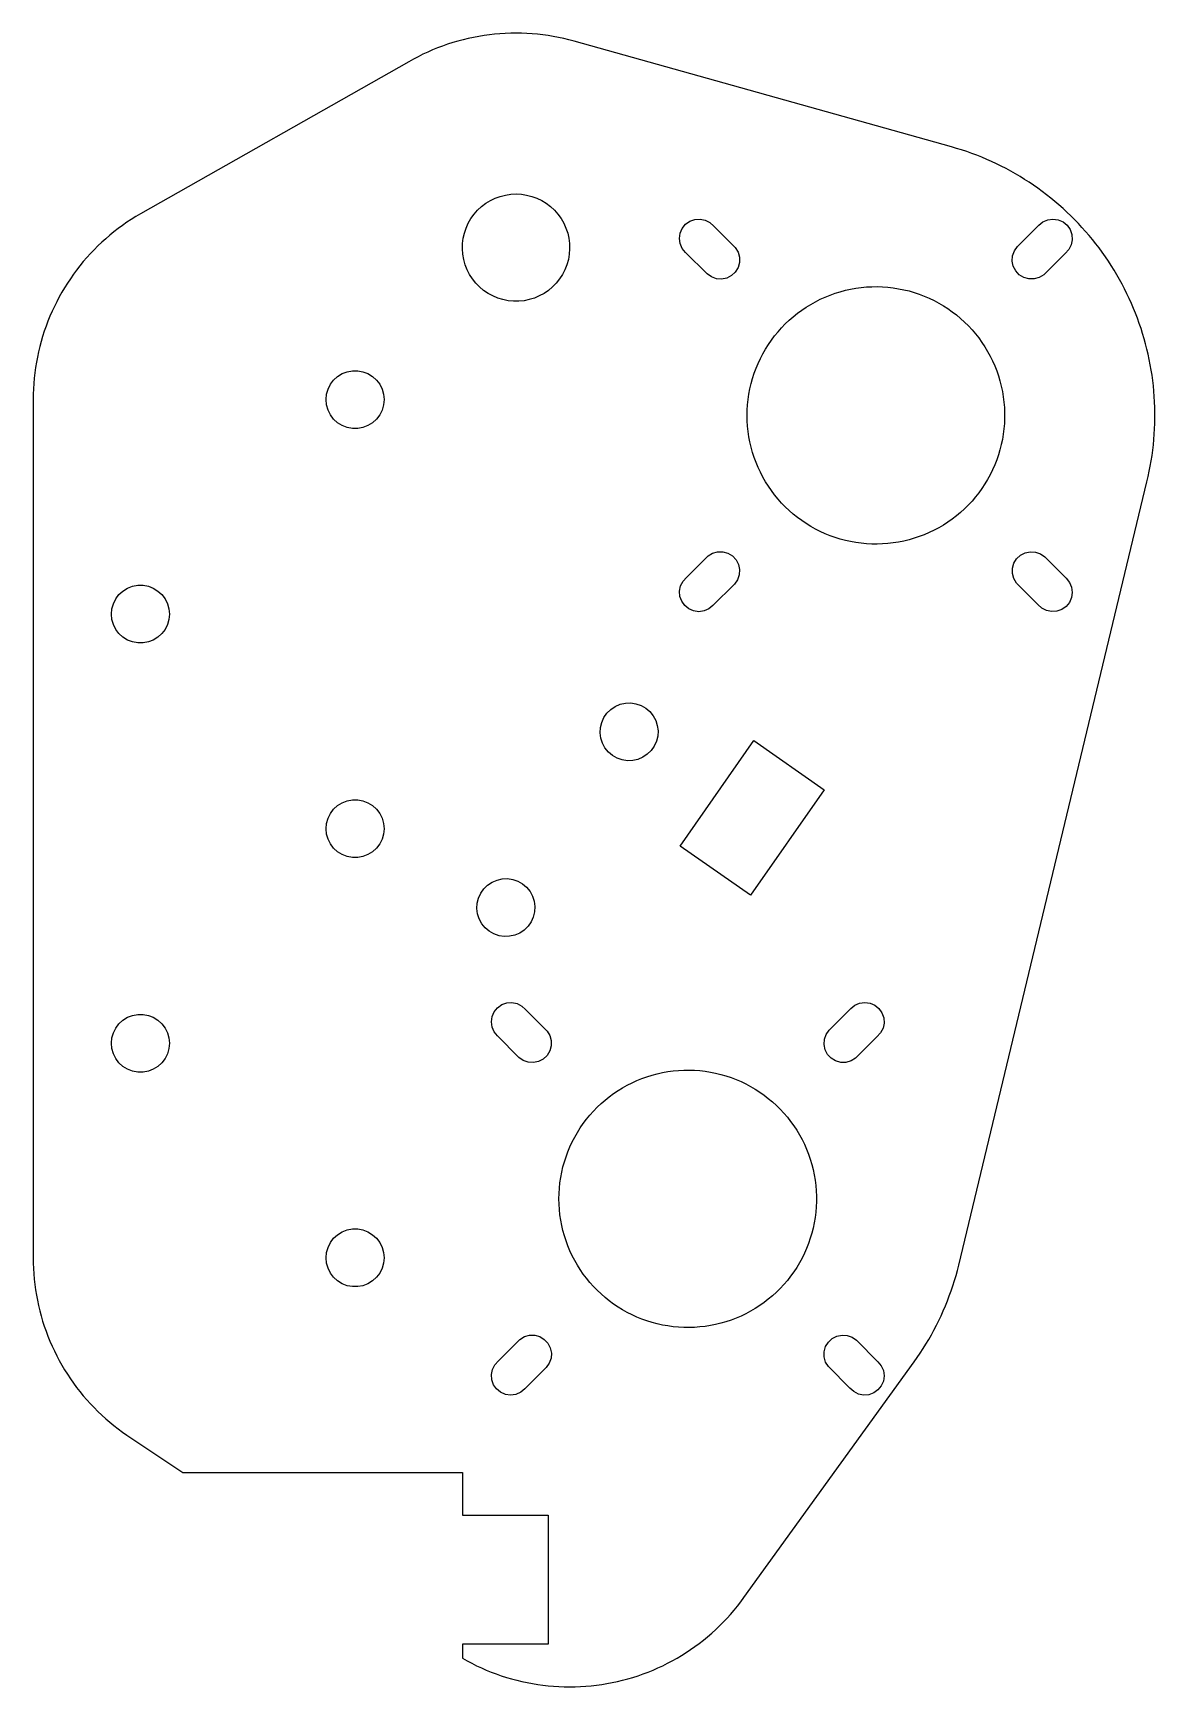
# Model space of a CAD drawing. Header units: metres. Extents: x -81 to 105, y -270 to -116.
# Drawn here: x 0.1 to 104.6, y -270 to -115.8 of the extents above; entities that cross this region are included whole.
import ezdxf

# ---------------------------------------------------------------- set-up
doc = ezdxf.new("R2010")
doc.units = ezdxf.units.M

msp = doc.modelspace()

# ---------------------------------------------------------------- linework, layer by layer
for p, q in [((38.2596, -117.044), (37.7932, -117.22)), ((38.7303, -116.879), (38.2596, -117.044)), ((39.2049, -116.726), (38.7303, -116.879)), ((39.6832, -116.585), (39.2049, -116.726)), ((40.1648, -116.456), (39.6832, -116.585)), ((40.6496, -116.339), (40.1648, -116.456)), ((41.1371, -116.234), (40.6496, -116.339)), ((41.627, -116.141), (41.1371, -116.234)), ((42.1192, -116.061), (41.627, -116.141)), ((42.6131, -115.993), (42.1192, -116.061)), ((43.1086, -115.937), (42.6131, -115.993)), ((43.6054, -115.893), (43.1086, -115.937)), ((44.1031, -115.862), (43.6054, -115.893)), ((44.6014, -115.844), (44.1031, -115.862)), ((45.1, -115.837), (44.6014, -115.844)), ((45.5986, -115.844), (45.1, -115.837)), ((46.0969, -115.862), (45.5986, -115.844)), ((46.5946, -115.893), (46.0969, -115.862)), ((47.0914, -115.937), (46.5946, -115.893)), ((47.5869, -115.993), (47.0914, -115.937)), ((48.0808, -116.061), (47.5869, -115.993)), ((48.573, -116.141), (48.0808, -116.061)), ((49.0629, -116.234), (48.573, -116.141)), ((49.5504, -116.339), (49.0629, -116.234)), ((50.0351, -116.456), (49.5504, -116.339)), ((50.5168, -116.585), (50.0351, -116.456)), ((85.6638, -126.443), (50.5168, -116.585)), ((35.1, -118.517), (10.1, -132.679)), ((35.5349, -118.273), (35.1, -118.517)), ((35.9758, -118.04), (35.5349, -118.273)), ((36.4223, -117.818), (35.9758, -118.04)), ((36.8743, -117.607), (36.4223, -117.818)), ((37.3313, -117.408), (36.8743, -117.607)), ((37.7932, -117.22), (37.3313, -117.408)), ((86.1434, -126.583), (85.6638, -126.443)), ((86.6203, -126.732), (86.1434, -126.583)), ((87.0942, -126.89), (86.6203, -126.732)), ((87.565, -127.057), (87.0942, -126.89)), ((88.0325, -127.233), (87.565, -127.057)), ((88.4966, -127.418), (88.0325, -127.233)), ((88.9569, -127.612), (88.4966, -127.418)), ((89.4135, -127.815), (88.9569, -127.612)), ((89.8661, -128.026), (89.4135, -127.815)), ((90.3146, -128.246), (89.8661, -128.026)), ((90.7587, -128.475), (90.3146, -128.246)), ((91.1984, -128.712), (90.7587, -128.475)), ((91.6334, -128.958), (91.1984, -128.712)), ((92.0636, -129.212), (91.6334, -128.958)), ((92.4889, -129.474), (92.0636, -129.212)), ((92.909, -129.744), (92.4889, -129.474)), ((43.6262, -131.06), (44.1093, -130.937)), ((44.1093, -130.937), (44.6022, -130.862)), ((44.6022, -130.862), (45.1, -130.837)), ((45.1, -130.837), (45.5978, -130.862)), ((45.5978, -130.862), (46.0907, -130.937)), ((46.0907, -130.937), (46.5738, -131.06)), ((93.3239, -130.022), (92.909, -129.744)), ((93.7334, -130.309), (93.3239, -130.022)), ((94.1372, -130.603), (93.7334, -130.309)), ((94.5354, -130.904), (94.1372, -130.603)), ((94.9277, -131.214), (94.5354, -130.904)), ((41.1908, -132.72), (41.5207, -132.346)), ((41.5207, -132.346), (41.8861, -132.007)), ((41.8861, -132.007), (42.2834, -131.706)), ((42.2834, -131.706), (42.7087, -131.446)), ((42.7087, -131.446), (43.1578, -131.23)), ((43.1578, -131.23), (43.6262, -131.06)), ((46.5738, -131.06), (47.0422, -131.23)), ((47.0422, -131.23), (47.4913, -131.446)), ((47.4913, -131.446), (47.9166, -131.706)), ((47.9166, -131.706), (48.3139, -132.007)), ((48.3139, -132.007), (48.6793, -132.346)), ((48.6793, -132.346), (49.0092, -132.72)), ((95.3139, -131.53), (94.9277, -131.214)), ((95.6941, -131.855), (95.3139, -131.53)), ((96.0679, -132.186), (95.6941, -131.855)), ((96.4353, -132.525), (96.0679, -132.186)), ((96.7961, -132.87), (96.4353, -132.525)), ((8.02391, -134.057), (7.6302, -134.363)), ((8.42513, -133.761), (8.02391, -134.057)), ((8.83359, -133.475), (8.42513, -133.761)), ((9.24907, -133.199), (8.83359, -133.475)), ((9.6713, -132.934), (9.24907, -133.199)), ((10.1, -132.679), (9.6713, -132.934)), ((40.2869, -134.483), (40.4456, -134.011)), ((40.4456, -134.011), (40.6506, -133.556)), ((40.6506, -133.556), (40.8999, -133.125)), ((40.8999, -133.125), (41.1908, -132.72)), ((49.0092, -132.72), (49.3001, -133.125)), ((49.3001, -133.125), (49.5493, -133.556)), ((49.5493, -133.556), (49.7544, -134.011)), ((49.7544, -134.011), (49.9131, -134.483)), ((60.4001, -134.489), (60.5954, -134.039)), ((60.5954, -134.039), (60.9048, -133.659)), ((60.9048, -133.659), (61.3053, -133.376)), ((61.3053, -133.376), (61.7672, -133.212)), ((61.7672, -133.212), (62.2562, -133.179)), ((62.2562, -133.179), (62.7362, -133.278)), ((62.7362, -133.278), (63.1714, -133.504)), ((63.1714, -133.504), (63.5297, -133.838)), ((63.5297, -133.838), (65.5297, -135.838)), ((91.8179, -135.746), (93.8179, -133.746)), ((93.8179, -133.746), (94.1981, -133.436)), ((94.1981, -133.436), (94.6478, -133.241)), ((94.6478, -133.241), (95.1334, -133.174)), ((95.1334, -133.174), (95.619, -133.241)), ((95.619, -133.241), (96.0686, -133.436)), ((96.0686, -133.436), (96.4489, -133.746)), ((96.4489, -133.746), (96.7316, -134.146)), ((97.1501, -133.223), (96.7961, -132.87)), ((97.4974, -133.582), (97.1501, -133.223)), ((97.8377, -133.947), (97.4974, -133.582)), ((98.1709, -134.32), (97.8377, -133.947)), ((6.49654, -135.339), (6.13525, -135.683)), ((6.86627, -135.004), (6.49654, -135.339)), ((7.24425, -134.679), (6.86627, -135.004)), ((7.6302, -134.363), (7.24425, -134.679)), ((40.1015, -135.962), (40.114, -135.464)), ((40.114, -135.464), (40.1759, -134.969)), ((40.1759, -134.969), (40.2869, -134.483)), ((49.9131, -134.483), (50.024, -134.969)), ((50.024, -134.969), (50.086, -135.464)), ((50.086, -135.464), (50.0984, -135.962)), ((60.3334, -134.974), (60.4001, -134.489)), ((60.4001, -135.46), (60.3334, -134.974)), ((60.5954, -135.91), (60.4001, -135.46)), ((96.8295, -135.577), (96.6039, -136.012)), ((96.7316, -134.146), (96.8957, -134.608)), ((96.9292, -135.097), (96.8295, -135.577)), ((96.8957, -134.608), (96.9292, -135.097)), ((98.4969, -134.698), (98.1709, -134.32)), ((98.8156, -135.083), (98.4969, -134.698)), ((99.1268, -135.474), (98.8156, -135.083)), ((99.4304, -135.87), (99.1268, -135.474)), ((4.7791, -137.144), (4.46336, -137.53)), ((5.10437, -136.766), (4.7791, -137.144)), ((5.43895, -136.397), (5.10437, -136.766)), ((5.78265, -136.035), (5.43895, -136.397)), ((6.13525, -135.683), (5.78265, -136.035)), ((40.1388, -136.459), (40.1015, -135.962)), ((40.2254, -136.95), (40.1388, -136.459)), ((40.3604, -137.43), (40.2254, -136.95)), ((49.9746, -136.95), (49.8396, -137.43)), ((50.0612, -136.459), (49.9746, -136.95)), ((50.0984, -135.962), (50.0612, -136.459)), ((60.9048, -136.29), (60.5954, -135.91)), ((62.9048, -138.29), (60.9048, -136.29)), ((65.5297, -135.838), (65.7844, -136.257)), ((65.7844, -136.257), (65.9166, -136.729)), ((65.9166, -136.729), (65.9166, -137.219)), ((91.3376, -137.097), (91.371, -136.608)), ((91.4373, -137.577), (91.3376, -137.097)), ((91.371, -136.608), (91.5352, -136.146)), ((91.5352, -136.146), (91.8179, -135.746)), ((96.2693, -136.371), (94.2693, -138.371)), ((96.6039, -136.012), (96.2693, -136.371)), ((99.7264, -136.273), (99.4304, -135.87)), ((100.015, -136.681), (99.7264, -136.273)), ((100.295, -137.095), (100.015, -136.681)), ((100.567, -137.513), (100.295, -137.095)), ((3.57521, -138.734), (3.29947, -139.149)), ((3.86124, -138.325), (3.57521, -138.734)), ((4.15735, -137.924), (3.86124, -138.325)), ((4.46336, -137.53), (4.15735, -137.924)), ((40.5425, -137.894), (40.3604, -137.43)), ((40.7699, -138.337), (40.5425, -137.894)), ((41.0403, -138.756), (40.7699, -138.337)), ((49.4301, -138.337), (49.1597, -138.756)), ((49.6575, -137.894), (49.4301, -138.337)), ((49.8396, -137.43), (49.6575, -137.894)), ((63.3053, -138.573), (62.9048, -138.29)), ((63.7672, -138.737), (63.3053, -138.573)), ((64.2562, -138.77), (63.7672, -138.737)), ((64.7362, -138.67), (64.2562, -138.77)), ((65.1714, -138.445), (64.7362, -138.67)), ((65.5297, -138.11), (65.1714, -138.445)), ((65.7844, -137.691), (65.5297, -138.11)), ((65.9166, -137.219), (65.7844, -137.691)), ((91.6628, -138.012), (91.4373, -137.577)), ((91.9974, -138.371), (91.6628, -138.012)), ((92.4163, -138.625), (91.9974, -138.371)), ((92.8883, -138.758), (92.4163, -138.625)), ((93.8505, -138.625), (93.3785, -138.758)), ((94.2693, -138.371), (93.8505, -138.625)), ((100.831, -137.937), (100.567, -137.513)), ((101.087, -138.366), (100.831, -137.937)), ((101.335, -138.8), (101.087, -138.366)), ((2.77948, -140), (2.53557, -140.435)), ((3.03418, -139.571), (2.77948, -140)), ((3.29947, -139.149), (3.03418, -139.571)), ((41.3511, -139.146), (41.0403, -138.756)), ((41.6991, -139.503), (41.3511, -139.146)), ((42.081, -139.823), (41.6991, -139.503)), ((42.4928, -140.104), (42.081, -139.823)), ((42.9306, -140.342), (42.4928, -140.104)), ((47.7072, -140.104), (47.2694, -140.342)), ((48.119, -139.823), (47.7072, -140.104)), ((48.5009, -139.503), (48.119, -139.823)), ((48.8489, -139.146), (48.5009, -139.503)), ((49.1597, -138.756), (48.8489, -139.146)), ((73.8974, -140.448), (74.3602, -140.261)), ((74.3602, -140.261), (74.8303, -140.093)), ((74.8303, -140.093), (75.3071, -139.945)), ((75.3071, -139.945), (75.7896, -139.816)), ((75.7896, -139.816), (76.277, -139.708)), ((76.277, -139.708), (76.7685, -139.62)), ((76.7685, -139.62), (77.2632, -139.553)), ((77.2632, -139.553), (77.7603, -139.506)), ((77.7603, -139.506), (78.259, -139.48)), ((78.259, -139.48), (78.7582, -139.475)), ((78.7582, -139.475), (79.2573, -139.491)), ((79.2573, -139.491), (79.7552, -139.527)), ((79.7552, -139.527), (80.2513, -139.584)), ((80.2513, -139.584), (80.7445, -139.662)), ((80.7445, -139.662), (81.234, -139.76)), ((81.234, -139.76), (81.7191, -139.878)), ((81.7191, -139.878), (82.1988, -140.016)), ((82.1988, -140.016), (82.6724, -140.175)), ((82.6724, -140.175), (83.1389, -140.352)), ((93.3785, -138.758), (92.8883, -138.758)), ((101.574, -139.239), (101.335, -138.8)), ((101.805, -139.682), (101.574, -139.239)), ((102.028, -140.129), (101.805, -139.682)), ((102.241, -140.581), (102.028, -140.129)), ((1.86987, -141.774), (1.67047, -142.231)), ((2.08061, -141.322), (1.86987, -141.774)), ((2.30255, -140.876), (2.08061, -141.322)), ((2.53557, -140.435), (2.30255, -140.876)), ((43.3899, -140.536), (42.9306, -140.342)), ((43.8662, -140.683), (43.3899, -140.536)), ((44.3548, -140.782), (43.8662, -140.683)), ((44.8508, -140.831), (44.3548, -140.782)), ((45.3492, -140.831), (44.8508, -140.831)), ((45.8452, -140.782), (45.3492, -140.831)), ((46.3338, -140.683), (45.8452, -140.782)), ((46.8101, -140.536), (46.3338, -140.683)), ((47.2694, -140.342), (46.8101, -140.536)), ((71.32, -141.96), (71.7221, -141.664)), ((71.7221, -141.664), (72.1362, -141.385)), ((72.1362, -141.385), (72.5615, -141.124)), ((72.5615, -141.124), (72.9973, -140.88)), ((72.9973, -140.88), (73.4429, -140.655)), ((73.4429, -140.655), (73.8974, -140.448)), ((83.1389, -140.352), (83.5977, -140.549)), ((83.5977, -140.549), (84.0479, -140.765)), ((84.0479, -140.765), (84.4887, -141)), ((84.4887, -141), (84.9193, -141.252)), ((84.9193, -141.252), (85.3391, -141.523)), ((85.3391, -141.523), (85.7473, -141.81)), ((85.7473, -141.81), (86.1431, -142.115)), ((102.446, -141.036), (102.241, -140.581)), ((102.642, -141.496), (102.446, -141.036)), ((102.83, -141.959), (102.642, -141.496)), ((1.30614, -143.16), (1.14145, -143.63)), ((1.48251, -142.693), (1.30614, -143.16)), ((1.67047, -142.231), (1.48251, -142.693)), ((69.5126, -143.676), (69.8448, -143.304)), ((69.8448, -143.304), (70.1924, -142.945)), ((70.1924, -142.945), (70.5545, -142.601)), ((70.5545, -142.601), (70.9306, -142.273)), ((70.9306, -142.273), (71.32, -141.96)), ((86.1431, -142.115), (86.526, -142.435)), ((86.526, -142.435), (86.8951, -142.771)), ((86.8951, -142.771), (87.25, -143.123)), ((87.25, -143.123), (87.59, -143.488)), ((103.008, -142.426), (102.83, -141.959)), ((103.177, -142.896), (103.008, -142.426)), ((103.338, -143.369), (103.177, -142.896)), ((103.489, -143.845), (103.338, -143.369)), ((0.8475, -144.583), (0.71845, -145.065)), ((0.98854, -144.105), (0.8475, -144.583)), ((1.14145, -143.63), (0.98854, -144.105)), ((68.3467, -145.295), (68.6126, -144.873)), ((68.6126, -144.873), (68.8959, -144.461)), ((68.8959, -144.461), (69.1961, -144.062)), ((69.1961, -144.062), (69.5126, -143.676)), ((87.59, -143.488), (87.9145, -143.868)), ((87.9145, -143.868), (88.2229, -144.26)), ((88.2229, -144.26), (88.5146, -144.665)), ((88.5146, -144.665), (88.7893, -145.082)), ((103.631, -144.324), (103.489, -143.845)), ((103.764, -144.805), (103.631, -144.324)), ((103.887, -145.289), (103.764, -144.805)), ((0.49654, -146.037), (0.40384, -146.527)), ((0.60144, -145.55), (0.49654, -146.037)), ((0.71845, -145.065), (0.60144, -145.55)), ((67.6573, -146.624), (67.8686, -146.172)), ((67.8686, -146.172), (68.0985, -145.728)), ((68.0985, -145.728), (68.3467, -145.295)), ((88.7893, -145.082), (89.0464, -145.51)), ((89.0464, -145.51), (89.2855, -145.949)), ((89.2855, -145.949), (89.5061, -146.397)), ((89.5061, -146.397), (89.708, -146.853)), ((104.001, -145.776), (103.887, -145.289)), ((104.106, -146.264), (104.001, -145.776)), ((104.201, -146.755), (104.106, -146.264)), ((0.2552, -147.513), (0.19937, -148.009)), ((0.32338, -147.019), (0.2552, -147.513)), ((0.40384, -146.527), (0.32338, -147.019)), ((28.1047, -148.181), (28.4729, -147.845)), ((28.4729, -147.845), (28.8965, -147.583)), ((28.8965, -147.583), (29.3611, -147.403)), ((29.3611, -147.403), (29.8509, -147.312)), ((29.8509, -147.312), (30.3491, -147.312)), ((30.3491, -147.312), (30.8389, -147.403)), ((30.8389, -147.403), (31.3035, -147.583)), ((31.3035, -147.583), (31.7271, -147.845)), ((31.7271, -147.845), (32.0953, -148.181)), ((67.1388, -148.028), (67.2921, -147.553)), ((67.2921, -147.553), (67.4651, -147.085)), ((67.4651, -147.085), (67.6573, -146.624)), ((89.708, -146.853), (89.8906, -147.318)), ((89.8906, -147.318), (90.0538, -147.79)), ((90.0538, -147.79), (90.1971, -148.268)), ((104.287, -147.247), (104.201, -146.755)), ((104.364, -147.74), (104.287, -147.247)), ((104.431, -148.236), (104.364, -147.74)), ((0.10622, -149.501), (0.09999, -150)), ((0.12485, -149.003), (0.10622, -149.501)), ((0.15591, -148.505), (0.12485, -149.003)), ((0.19937, -148.009), (0.15591, -148.505)), ((27.4, -150), (27.446, -149.504)), ((27.446, -149.504), (27.5823, -149.025)), ((27.5823, -149.025), (27.8044, -148.579)), ((27.8044, -148.579), (28.1047, -148.181)), ((32.0953, -148.181), (32.3956, -148.579)), ((32.3956, -148.579), (32.6177, -149.025)), ((32.6177, -149.025), (32.754, -149.504)), ((32.754, -149.504), (32.8, -150)), ((66.7268, -149.98), (66.7992, -149.486)), ((66.7992, -149.486), (66.8922, -148.996)), ((66.8922, -148.996), (67.0054, -148.509)), ((67.0054, -148.509), (67.1388, -148.028)), ((90.1971, -148.268), (90.3205, -148.752)), ((90.3205, -148.752), (90.4236, -149.241)), ((90.4236, -149.241), (90.5063, -149.733)), ((104.488, -148.732), (104.431, -148.236)), ((104.536, -149.229), (104.488, -148.732)), ((104.575, -149.727), (104.536, -149.229)), ((0.09999, -150), (0.09999, -230)), ((27.446, -150.496), (27.4, -150)), ((27.5823, -150.975), (27.446, -150.496)), ((27.8044, -151.421), (27.5823, -150.975)), ((32.6177, -150.975), (32.3956, -151.421)), ((32.754, -150.496), (32.6177, -150.975)), ((32.8, -150), (32.754, -150.496)), ((66.6334, -151.474), (66.6438, -150.975)), ((66.6438, -150.975), (66.6749, -150.477)), ((66.6749, -150.477), (66.7268, -149.98)), ((90.5063, -149.733), (90.5685, -150.228)), ((90.5685, -150.228), (90.61, -150.726)), ((90.61, -150.726), (90.6308, -151.225)), ((104.603, -150.226), (104.575, -149.727)), ((104.623, -150.725), (104.603, -150.226)), ((104.632, -151.225), (104.623, -150.725)), ((28.1047, -151.819), (27.8044, -151.421)), ((28.4729, -152.155), (28.1047, -151.819)), ((28.8965, -152.417), (28.4729, -152.155)), ((29.3611, -152.597), (28.8965, -152.417)), ((29.8509, -152.688), (29.3611, -152.597)), ((30.8389, -152.597), (30.3491, -152.688)), ((31.3035, -152.417), (30.8389, -152.597)), ((31.7271, -152.155), (31.3035, -152.417)), ((32.0953, -151.819), (31.7271, -152.155)), ((32.3956, -151.421), (32.0953, -151.819)), ((66.6438, -151.974), (66.6334, -151.474)), ((66.6749, -152.472), (66.6438, -151.974)), ((66.7268, -152.968), (66.6749, -152.472)), ((90.61, -152.223), (90.5685, -152.72)), ((90.6308, -151.724), (90.61, -152.223)), ((90.6308, -151.225), (90.6308, -151.724)), ((104.603, -152.723), (104.623, -152.224)), ((104.623, -152.224), (104.632, -151.724)), ((104.632, -151.724), (104.632, -151.225)), ((30.3491, -152.688), (29.8509, -152.688)), ((66.7992, -153.462), (66.7268, -152.968)), ((66.8922, -153.953), (66.7992, -153.462)), ((67.0054, -154.439), (66.8922, -153.953)), ((90.4236, -153.708), (90.3205, -154.197)), ((90.5063, -153.216), (90.4236, -153.708)), ((90.5685, -152.72), (90.5063, -153.216)), ((104.488, -154.217), (104.536, -153.72)), ((104.536, -153.72), (104.575, -153.222)), ((104.575, -153.222), (104.603, -152.723)), ((67.1388, -154.92), (67.0054, -154.439)), ((67.2921, -155.396), (67.1388, -154.92)), ((67.4651, -155.864), (67.2921, -155.396)), ((89.8906, -155.631), (89.708, -156.095)), ((90.0538, -155.159), (89.8906, -155.631)), ((90.1971, -154.681), (90.0538, -155.159)), ((90.3205, -154.197), (90.1971, -154.681)), ((104.201, -156.194), (104.287, -155.702)), ((104.287, -155.702), (104.364, -155.208)), ((104.364, -155.208), (104.431, -154.713)), ((104.431, -154.713), (104.488, -154.217)), ((67.6573, -156.325), (67.4651, -155.864)), ((67.8686, -156.777), (67.6573, -156.325)), ((68.0985, -157.22), (67.8686, -156.777)), ((68.3467, -157.654), (68.0985, -157.22)), ((89.2855, -157), (89.0464, -157.438)), ((89.5061, -156.552), (89.2855, -157)), ((89.708, -156.095), (89.5061, -156.552)), ((103.887, -157.659), (104.001, -157.173)), ((104.001, -157.173), (104.106, -156.684)), ((104.106, -156.684), (104.201, -156.194)), ((68.6126, -158.076), (68.3467, -157.654)), ((68.8959, -158.487), (68.6126, -158.076)), ((69.1961, -158.886), (68.8959, -158.487)), ((86.3537, -230.685), (103.887, -157.659)), ((88.2229, -158.688), (87.9145, -159.081)), ((88.5146, -158.283), (88.2229, -158.688)), ((88.7893, -157.866), (88.5146, -158.283)), ((89.0464, -157.438), (88.7893, -157.866)), ((69.5126, -159.272), (69.1961, -158.886)), ((69.8448, -159.645), (69.5126, -159.272)), ((70.1924, -160.004), (69.8448, -159.645)), ((70.5545, -160.347), (70.1924, -160.004)), ((86.8951, -160.177), (86.526, -160.514)), ((87.25, -159.826), (86.8951, -160.177)), ((87.59, -159.461), (87.25, -159.826)), ((87.9145, -159.081), (87.59, -159.461)), ((70.9306, -160.676), (70.5545, -160.347)), ((71.32, -160.988), (70.9306, -160.676)), ((71.7221, -161.284), (71.32, -160.988)), ((72.1362, -161.563), (71.7221, -161.284)), ((72.5615, -161.825), (72.1362, -161.563)), ((72.9973, -162.068), (72.5615, -161.825)), ((84.9193, -161.696), (84.4887, -161.949)), ((85.3391, -161.426), (84.9193, -161.696)), ((85.7473, -161.138), (85.3391, -161.426)), ((86.1431, -160.834), (85.7473, -161.138)), ((86.526, -160.514), (86.1431, -160.834)), ((73.4429, -162.294), (72.9973, -162.068)), ((73.8974, -162.5), (73.4429, -162.294)), ((74.3602, -162.688), (73.8974, -162.5)), ((74.8303, -162.856), (74.3602, -162.688)), ((75.3071, -163.004), (74.8303, -162.856)), ((75.7896, -163.133), (75.3071, -163.004)), ((76.277, -163.241), (75.7896, -163.133)), ((76.7685, -163.329), (76.277, -163.241)), ((77.2632, -163.396), (76.7685, -163.329)), ((77.7603, -163.443), (77.2632, -163.396)), ((80.2513, -163.365), (79.7552, -163.422)), ((80.7445, -163.287), (80.2513, -163.365)), ((81.234, -163.189), (80.7445, -163.287)), ((81.7191, -163.071), (81.234, -163.189)), ((82.1988, -162.932), (81.7191, -163.071)), ((82.6724, -162.774), (82.1988, -162.932)), ((83.1389, -162.596), (82.6724, -162.774)), ((83.5977, -162.399), (83.1389, -162.596)), ((84.0479, -162.183), (83.5977, -162.399)), ((84.4887, -161.949), (84.0479, -162.183)), ((60.9974, -166.578), (62.9974, -164.578)), ((62.9974, -164.578), (63.4163, -164.323)), ((63.4163, -164.323), (63.8883, -164.191)), ((63.8883, -164.191), (64.3785, -164.191)), ((64.3785, -164.191), (64.8505, -164.323)), ((64.8505, -164.323), (65.2693, -164.578)), ((65.2693, -164.578), (65.6039, -164.936)), ((65.6039, -164.936), (65.8295, -165.372)), ((78.259, -163.469), (77.7603, -163.443)), ((78.7582, -163.474), (78.259, -163.469)), ((79.2573, -163.458), (78.7582, -163.474)), ((79.7552, -163.422), (79.2573, -163.458)), ((91.4824, -165.257), (91.7371, -164.838)), ((91.7371, -164.838), (92.0954, -164.504)), ((92.0954, -164.504), (92.5306, -164.278)), ((92.5306, -164.278), (93.0105, -164.179)), ((93.0105, -164.179), (93.4996, -164.212)), ((93.4996, -164.212), (93.9615, -164.376)), ((93.9615, -164.376), (94.362, -164.659)), ((94.362, -164.659), (96.362, -166.659)), ((65.8957, -166.341), (65.7316, -166.802)), ((65.8295, -165.372), (65.9292, -165.852)), ((65.9292, -165.852), (65.8957, -166.341)), ((91.3501, -165.729), (91.4824, -165.257)), ((91.3501, -166.219), (91.3501, -165.729)), ((91.4824, -166.691), (91.3501, -166.219)), ((8.10468, -168.181), (8.47289, -167.845)), ((8.47289, -167.845), (8.8965, -167.583)), ((8.8965, -167.583), (9.3611, -167.403)), ((9.3611, -167.403), (9.85088, -167.312)), ((9.85088, -167.312), (10.3491, -167.312)), ((10.3491, -167.312), (10.8389, -167.403)), ((10.8389, -167.403), (11.3035, -167.583)), ((11.3035, -167.583), (11.7271, -167.845)), ((11.7271, -167.845), (12.0953, -168.181)), ((60.3376, -167.852), (60.4373, -167.372)), ((60.371, -168.341), (60.3376, -167.852)), ((60.4373, -167.372), (60.6628, -166.936)), ((60.6628, -166.936), (60.9974, -166.578)), ((65.4489, -167.203), (63.4489, -169.203)), ((65.7316, -166.802), (65.4489, -167.203)), ((91.7371, -167.11), (91.4824, -166.691)), ((93.7371, -169.11), (91.7371, -167.11)), ((96.362, -166.659), (96.6713, -167.039)), ((96.6713, -167.039), (96.8666, -167.489)), ((96.8666, -167.489), (96.9334, -167.974)), ((96.9334, -167.974), (96.8666, -168.46)), ((7.39999, -170), (7.44597, -169.504)), ((7.44597, -169.504), (7.58232, -169.025)), ((7.58232, -169.025), (7.80441, -168.579)), ((7.80441, -168.579), (8.10468, -168.181)), ((12.0953, -168.181), (12.3956, -168.579)), ((12.3956, -168.579), (12.6177, -169.025)), ((12.6177, -169.025), (12.754, -169.504)), ((12.754, -169.504), (12.8, -170)), ((60.5352, -168.802), (60.371, -168.341)), ((60.8179, -169.203), (60.5352, -168.802)), ((61.1981, -169.512), (60.8179, -169.203)), ((61.6478, -169.708), (61.1981, -169.512)), ((63.0686, -169.512), (62.619, -169.708)), ((63.4489, -169.203), (63.0686, -169.512)), ((94.0954, -169.445), (93.7371, -169.11)), ((94.5306, -169.67), (94.0954, -169.445)), ((95.9615, -169.573), (95.4996, -169.737)), ((96.362, -169.29), (95.9615, -169.573)), ((96.6713, -168.91), (96.362, -169.29)), ((96.8666, -168.46), (96.6713, -168.91)), ((7.44597, -170.496), (7.39999, -170)), ((7.58232, -170.975), (7.44597, -170.496)), ((7.80441, -171.421), (7.58232, -170.975)), ((12.6177, -170.975), (12.3956, -171.421)), ((12.754, -170.496), (12.6177, -170.975)), ((12.8, -170), (12.754, -170.496)), ((62.1334, -169.774), (61.6478, -169.708)), ((62.619, -169.708), (62.1334, -169.774)), ((95.0105, -169.77), (94.5306, -169.67)), ((95.4996, -169.737), (95.0105, -169.77)), ((8.10468, -171.819), (7.80441, -171.421)), ((8.47289, -172.155), (8.10468, -171.819)), ((8.8965, -172.417), (8.47289, -172.155)), ((9.3611, -172.597), (8.8965, -172.417)), ((9.85088, -172.688), (9.3611, -172.597)), ((10.8389, -172.597), (10.3491, -172.688)), ((11.3035, -172.417), (10.8389, -172.597)), ((11.7271, -172.155), (11.3035, -172.417)), ((12.0953, -171.819), (11.7271, -172.155)), ((12.3956, -171.421), (12.0953, -171.819)), ((10.3491, -172.688), (9.85088, -172.688)), ((53.9284, -178.875), (54.3423, -178.598)), ((54.3423, -178.598), (54.8002, -178.401)), ((54.8002, -178.401), (55.2863, -178.292)), ((55.2863, -178.292), (55.7842, -178.274)), ((55.7842, -178.274), (56.277, -178.348)), ((56.277, -178.348), (56.7478, -178.511)), ((56.7478, -178.511), (57.1805, -178.758)), ((57.1805, -178.758), (57.5605, -179.08)), ((52.9617, -180.569), (53.0808, -180.086)), ((53.0808, -180.086), (53.2867, -179.632)), ((53.2867, -179.632), (53.5725, -179.224)), ((53.5725, -179.224), (53.9284, -178.875)), ((57.5605, -179.08), (57.8749, -179.467)), ((57.8749, -179.467), (58.1129, -179.905)), ((58.1129, -179.905), (58.2664, -180.379)), ((52.9336, -181.067), (52.9617, -180.569)), ((52.9974, -181.561), (52.9336, -181.067)), ((53.1508, -182.035), (52.9974, -181.561)), ((58.183, -181.854), (57.977, -182.308)), ((58.302, -181.37), (58.183, -181.854)), ((58.2664, -180.379), (58.3301, -180.873)), ((58.3301, -180.873), (58.302, -181.37)), ((60.3819, -191.621), (67.2648, -181.791)), ((67.2648, -181.791), (73.8181, -186.379)), ((53.3888, -182.473), (53.1508, -182.035)), ((53.7032, -182.859), (53.3888, -182.473)), ((54.0832, -183.182), (53.7032, -182.859)), ((54.516, -183.429), (54.0832, -183.182)), ((54.9868, -183.592), (54.516, -183.429)), ((56.9214, -183.342), (56.4636, -183.539)), ((57.3353, -183.065), (56.9214, -183.342)), ((57.6913, -182.716), (57.3353, -183.065)), ((57.977, -182.308), (57.6913, -182.716)), ((55.4795, -183.666), (54.9868, -183.592)), ((55.9774, -183.648), (55.4795, -183.666)), ((56.4636, -183.539), (55.9774, -183.648)), ((73.8181, -186.379), (66.9352, -196.209)), ((28.1047, -188.181), (28.4729, -187.845)), ((28.4729, -187.845), (28.8965, -187.583)), ((28.8965, -187.583), (29.3611, -187.403)), ((29.3611, -187.403), (29.8509, -187.312)), ((29.8509, -187.312), (30.3491, -187.312)), ((30.3491, -187.312), (30.8389, -187.403)), ((30.8389, -187.403), (31.3035, -187.583)), ((31.3035, -187.583), (31.7271, -187.845)), ((31.7271, -187.845), (32.0953, -188.181)), ((27.4, -190), (27.446, -189.504)), ((27.446, -189.504), (27.5823, -189.025)), ((27.5823, -189.025), (27.8044, -188.579)), ((27.8044, -188.579), (28.1047, -188.181)), ((32.0953, -188.181), (32.3956, -188.579)), ((32.3956, -188.579), (32.6177, -189.025)), ((32.6177, -189.025), (32.754, -189.504)), ((32.754, -189.504), (32.8, -190)), ((27.446, -190.496), (27.4, -190)), ((27.5823, -190.975), (27.446, -190.496)), ((27.8044, -191.421), (27.5823, -190.975)), ((32.6177, -190.975), (32.3956, -191.421)), ((32.754, -190.496), (32.6177, -190.975)), ((32.8, -190), (32.754, -190.496)), ((28.1047, -191.819), (27.8044, -191.421)), ((28.4729, -192.155), (28.1047, -191.819)), ((28.8965, -192.417), (28.4729, -192.155)), ((29.3611, -192.597), (28.8965, -192.417)), ((29.8509, -192.688), (29.3611, -192.597)), ((30.3491, -192.688), (29.8509, -192.688)), ((30.8389, -192.597), (30.3491, -192.688)), ((31.3035, -192.417), (30.8389, -192.597)), ((31.7271, -192.155), (31.3035, -192.417)), ((32.0953, -191.819), (31.7271, -192.155)), ((32.3956, -191.421), (32.0953, -191.819)), ((66.9352, -196.209), (60.3819, -191.621)), ((41.8152, -196.015), (42.101, -195.607)), ((42.101, -195.607), (42.4569, -195.258)), ((42.4569, -195.258), (42.8708, -194.981)), ((42.8708, -194.981), (43.3286, -194.784)), ((43.3286, -194.784), (43.8148, -194.675)), ((43.8148, -194.675), (44.3127, -194.657)), ((44.3127, -194.657), (44.8055, -194.731)), ((44.8055, -194.731), (45.2762, -194.894)), ((45.2762, -194.894), (45.709, -195.141)), ((45.709, -195.141), (46.089, -195.463)), ((46.089, -195.463), (46.4034, -195.85)), ((41.4621, -197.45), (41.4902, -196.953)), ((41.4902, -196.953), (41.6093, -196.469)), ((41.6093, -196.469), (41.8152, -196.015)), ((46.4034, -195.85), (46.6413, -196.288)), ((46.6413, -196.288), (46.7948, -196.762)), ((46.7948, -196.762), (46.8586, -197.256)), ((46.8586, -197.256), (46.8305, -197.753)), ((41.5258, -197.944), (41.4621, -197.45)), ((41.6793, -198.418), (41.5258, -197.944)), ((41.9173, -198.856), (41.6793, -198.418)), ((42.2316, -199.242), (41.9173, -198.856)), ((46.5055, -198.691), (46.2197, -199.099)), ((46.7114, -198.237), (46.5055, -198.691)), ((46.8305, -197.753), (46.7114, -198.237)), ((42.6117, -199.565), (42.2316, -199.242)), ((43.0444, -199.812), (42.6117, -199.565)), ((43.5152, -199.975), (43.0444, -199.812)), ((44.008, -200.049), (43.5152, -199.975)), ((44.5059, -200.031), (44.008, -200.049)), ((44.9921, -199.922), (44.5059, -200.031)), ((45.4499, -199.725), (44.9921, -199.922)), ((45.8638, -199.448), (45.4499, -199.725)), ((46.2197, -199.099), (45.8638, -199.448)), ((43.3714, -206.684), (43.7719, -206.402)), ((43.7719, -206.402), (44.2338, -206.238)), ((44.2338, -206.238), (44.7228, -206.204)), ((44.7228, -206.204), (45.2028, -206.304)), ((45.2028, -206.304), (45.638, -206.529)), ((45.638, -206.529), (45.9963, -206.864)), ((76.2845, -206.771), (76.6647, -206.462)), ((76.6647, -206.462), (77.1144, -206.267)), ((77.1144, -206.267), (77.6, -206.2)), ((77.6, -206.2), (78.0856, -206.267)), ((78.0856, -206.267), (78.5352, -206.462)), ((78.5352, -206.462), (78.9155, -206.771)), ((8.10468, -208.181), (8.47289, -207.845)), ((8.47289, -207.845), (8.8965, -207.583)), ((8.8965, -207.583), (9.3611, -207.403)), ((9.3611, -207.403), (9.85088, -207.312)), ((9.85088, -207.312), (10.3491, -207.312)), ((10.3491, -207.312), (10.8389, -207.403)), ((10.8389, -207.403), (11.3035, -207.583)), ((11.3035, -207.583), (11.7271, -207.845)), ((11.7271, -207.845), (12.0953, -208.181)), ((42.8, -208), (42.8667, -207.514)), ((42.8667, -208.486), (42.8, -208)), ((42.8667, -207.514), (43.062, -207.065)), ((43.062, -207.065), (43.3714, -206.684)), ((45.9963, -206.864), (47.9963, -208.864)), ((74.2845, -208.771), (76.2845, -206.771)), ((78.9155, -206.771), (79.1982, -207.172)), ((79.1982, -207.172), (79.3624, -207.634)), ((79.3624, -207.634), (79.3958, -208.123)), ((7.39999, -210), (7.44597, -209.504)), ((7.44597, -209.504), (7.58232, -209.025)), ((7.58232, -209.025), (7.80441, -208.579)), ((7.80441, -208.579), (8.10468, -208.181)), ((12.0953, -208.181), (12.3956, -208.579)), ((12.3956, -208.579), (12.6177, -209.025)), ((12.6177, -209.025), (12.754, -209.504)), ((12.754, -209.504), (12.8, -210)), ((43.062, -208.935), (42.8667, -208.486)), ((43.3714, -209.316), (43.062, -208.935)), ((45.3714, -211.316), (43.3714, -209.316)), ((47.9963, -208.864), (48.251, -209.283)), ((48.251, -209.283), (48.3832, -209.755)), ((73.8042, -210.123), (73.8376, -209.634)), ((73.8376, -209.634), (74.0018, -209.172)), ((74.0018, -209.172), (74.2845, -208.771)), ((78.7359, -209.396), (76.7359, -211.396)), ((79.0705, -209.038), (78.7359, -209.396)), ((79.2961, -208.603), (79.0705, -209.038)), ((79.3958, -208.123), (79.2961, -208.603)), ((7.44597, -210.496), (7.39999, -210)), ((7.58232, -210.975), (7.44597, -210.496)), ((7.80441, -211.421), (7.58232, -210.975)), ((12.6177, -210.975), (12.3956, -211.421)), ((12.754, -210.496), (12.6177, -210.975)), ((12.8, -210), (12.754, -210.496)), ((47.9963, -211.136), (47.638, -211.471)), ((48.251, -210.717), (47.9963, -211.136)), ((48.3832, -210.245), (48.251, -210.717)), ((48.3832, -209.755), (48.3832, -210.245)), ((73.9039, -210.603), (73.8042, -210.123)), ((74.1295, -211.038), (73.9039, -210.603)), ((74.464, -211.396), (74.1295, -211.038)), ((8.10468, -211.819), (7.80441, -211.421)), ((8.47289, -212.155), (8.10468, -211.819)), ((8.8965, -212.417), (8.47289, -212.155)), ((9.3611, -212.597), (8.8965, -212.417)), ((9.85088, -212.688), (9.3611, -212.597)), ((10.3491, -212.688), (9.85088, -212.688)), ((10.8389, -212.597), (10.3491, -212.688)), ((11.3035, -212.417), (10.8389, -212.597)), ((11.7271, -212.155), (11.3035, -212.417)), ((12.0953, -211.819), (11.7271, -212.155)), ((12.3956, -211.421), (12.0953, -211.819)), ((45.7719, -211.598), (45.3714, -211.316)), ((46.2338, -211.762), (45.7719, -211.598)), ((46.7228, -211.796), (46.2338, -211.762)), ((47.2028, -211.696), (46.7228, -211.796)), ((47.638, -211.471), (47.2028, -211.696)), ((58.2562, -212.842), (58.7436, -212.734)), ((58.7436, -212.734), (59.2351, -212.646)), ((59.2351, -212.646), (59.7298, -212.578)), ((59.7298, -212.578), (60.2269, -212.532)), ((60.2269, -212.532), (60.7256, -212.506)), ((60.7256, -212.506), (61.2248, -212.501)), ((61.2248, -212.501), (61.7239, -212.516)), ((61.7239, -212.516), (62.2218, -212.553)), ((62.2218, -212.553), (62.7179, -212.61)), ((62.7179, -212.61), (63.2111, -212.687)), ((63.2111, -212.687), (63.7007, -212.785)), ((74.8829, -211.651), (74.464, -211.396)), ((75.3549, -211.783), (74.8829, -211.651)), ((75.8451, -211.783), (75.3549, -211.783)), ((76.3171, -211.651), (75.8451, -211.783)), ((76.7359, -211.396), (76.3171, -211.651)), ((54.6028, -214.411), (55.0281, -214.15)), ((55.0281, -214.15), (55.4639, -213.906)), ((55.4639, -213.906), (55.9095, -213.681)), ((55.9095, -213.681), (56.364, -213.474)), ((56.364, -213.474), (56.8268, -213.287)), ((56.8268, -213.287), (57.2969, -213.119)), ((57.2969, -213.119), (57.7737, -212.97)), ((57.7737, -212.97), (58.2562, -212.842)), ((63.7007, -212.785), (64.1857, -212.904)), ((64.1857, -212.904), (64.6655, -213.042)), ((64.6655, -213.042), (65.139, -213.2)), ((65.139, -213.2), (65.6056, -213.378)), ((65.6056, -213.378), (66.0643, -213.575)), ((66.0643, -213.575), (66.5145, -213.791)), ((66.5145, -213.791), (66.9553, -214.025)), ((66.9553, -214.025), (67.3859, -214.278)), ((67.3859, -214.278), (67.8057, -214.548)), ((52.659, -215.971), (53.0211, -215.627)), ((53.0211, -215.627), (53.3972, -215.299)), ((53.3972, -215.299), (53.7866, -214.986)), ((53.7866, -214.986), (54.1887, -214.69)), ((54.1887, -214.69), (54.6028, -214.411)), ((67.8057, -214.548), (68.2139, -214.836)), ((68.2139, -214.836), (68.6097, -215.14)), ((68.6097, -215.14), (68.9926, -215.461)), ((68.9926, -215.461), (69.3618, -215.797)), ((69.3618, -215.797), (69.7166, -216.148)), ((51.3625, -217.487), (51.6627, -217.088)), ((51.6627, -217.088), (51.9792, -216.702)), ((51.9792, -216.702), (52.3115, -216.329)), ((52.3115, -216.329), (52.659, -215.971)), ((69.7166, -216.148), (70.0566, -216.514)), ((70.0566, -216.514), (70.3811, -216.893)), ((70.3811, -216.893), (70.6895, -217.286)), ((70.6895, -217.286), (70.9812, -217.691)), ((50.3352, -219.197), (50.5651, -218.754)), ((50.5651, -218.754), (50.8133, -218.321)), ((50.8133, -218.321), (51.0792, -217.898)), ((51.0792, -217.898), (51.3625, -217.487)), ((70.9812, -217.691), (71.2559, -218.108)), ((71.2559, -218.108), (71.513, -218.536)), ((71.513, -218.536), (71.7521, -218.974)), ((49.7587, -220.579), (49.9317, -220.11)), ((49.9317, -220.11), (50.1239, -219.65)), ((50.1239, -219.65), (50.3352, -219.197)), ((71.7521, -218.974), (71.9728, -219.422)), ((71.9728, -219.422), (72.1746, -219.879)), ((72.1746, -219.879), (72.3572, -220.344)), ((72.3572, -220.344), (72.5204, -220.816)), ((49.3588, -222.021), (49.472, -221.535)), ((49.472, -221.535), (49.6055, -221.054)), ((49.6055, -221.054), (49.7587, -220.579)), ((72.5204, -220.816), (72.6637, -221.294)), ((72.6637, -221.294), (72.7871, -221.778)), ((72.7871, -221.778), (72.8902, -222.266)), ((49.1104, -224.001), (49.1415, -223.503)), ((49.1415, -223.503), (49.1934, -223.006)), ((49.1934, -223.006), (49.2658, -222.512)), ((49.2658, -222.512), (49.3588, -222.021)), ((72.8902, -222.266), (72.973, -222.759)), ((72.973, -222.759), (73.0351, -223.254)), ((73.0351, -223.254), (73.0766, -223.751)), ((49.1, -224.5), (49.1104, -224.001)), ((49.1104, -224.999), (49.1, -224.5)), ((49.1415, -225.497), (49.1104, -224.999)), ((73.0766, -223.751), (73.0974, -224.25)), ((73.0974, -224.75), (73.0766, -225.249)), ((73.0974, -224.25), (73.0974, -224.75)), ((49.1934, -225.994), (49.1415, -225.497)), ((49.2658, -226.488), (49.1934, -225.994)), ((49.3588, -226.979), (49.2658, -226.488)), ((72.973, -226.241), (72.8902, -226.734)), ((73.0351, -225.746), (72.973, -226.241)), ((73.0766, -225.249), (73.0351, -225.746)), ((28.1047, -228.181), (28.4729, -227.845)), ((28.4729, -227.845), (28.8965, -227.583)), ((28.8965, -227.583), (29.3611, -227.403)), ((29.3611, -227.403), (29.8509, -227.312)), ((29.8509, -227.312), (30.3491, -227.312)), ((30.3491, -227.312), (30.8389, -227.403)), ((30.8389, -227.403), (31.3035, -227.583)), ((31.3035, -227.583), (31.7271, -227.845)), ((31.7271, -227.845), (32.0953, -228.181)), ((49.472, -227.465), (49.3588, -226.979)), ((49.6055, -227.946), (49.472, -227.465)), ((49.7587, -228.421), (49.6055, -227.946)), ((72.6637, -227.706), (72.5204, -228.184)), ((72.7871, -227.222), (72.6637, -227.706)), ((72.8902, -226.734), (72.7871, -227.222)), ((27.4, -230), (27.446, -229.504)), ((27.446, -229.504), (27.5823, -229.025)), ((27.5823, -229.025), (27.8044, -228.579)), ((27.8044, -228.579), (28.1047, -228.181)), ((32.0953, -228.181), (32.3956, -228.579)), ((32.3956, -228.579), (32.6177, -229.025)), ((32.6177, -229.025), (32.754, -229.504)), ((32.754, -229.504), (32.8, -230)), ((49.9317, -228.89), (49.7587, -228.421)), ((50.1239, -229.35), (49.9317, -228.89)), ((50.3352, -229.803), (50.1239, -229.35)), ((71.9728, -229.578), (71.7521, -230.026)), ((72.1746, -229.121), (71.9728, -229.578)), ((72.3572, -228.656), (72.1746, -229.121)), ((72.5204, -228.184), (72.3572, -228.656)), ((0.09999, -230), (0.10622, -230.499)), ((0.10622, -230.499), (0.12485, -230.997)), ((0.12485, -230.997), (0.15591, -231.495)), ((27.446, -230.496), (27.4, -230)), ((27.5823, -230.975), (27.446, -230.496)), ((27.8044, -231.421), (27.5823, -230.975)), ((32.6177, -230.975), (32.3956, -231.421)), ((32.754, -230.496), (32.6177, -230.975)), ((32.8, -230), (32.754, -230.496)), ((50.5651, -230.246), (50.3352, -229.803)), ((50.8133, -230.679), (50.5651, -230.246)), ((51.0792, -231.102), (50.8133, -230.679)), ((51.3625, -231.513), (51.0792, -231.102)), ((71.2559, -230.892), (70.9812, -231.309)), ((71.513, -230.464), (71.2559, -230.892)), ((71.7521, -230.026), (71.513, -230.464)), ((86.0974, -231.651), (86.2302, -231.169)), ((86.2302, -231.169), (86.3537, -230.685)), ((0.15591, -231.495), (0.19937, -231.991)), ((0.19937, -231.991), (0.2552, -232.487)), ((0.2552, -232.487), (0.32338, -232.981)), ((28.1047, -231.819), (27.8044, -231.421)), ((28.4729, -232.155), (28.1047, -231.819)), ((28.8965, -232.417), (28.4729, -232.155)), ((29.3611, -232.597), (28.8965, -232.417)), ((29.8509, -232.688), (29.3611, -232.597)), ((30.3491, -232.688), (29.8509, -232.688)), ((30.8389, -232.597), (30.3491, -232.688)), ((31.3035, -232.417), (30.8389, -232.597)), ((31.7271, -232.155), (31.3035, -232.417)), ((32.0953, -231.819), (31.7271, -232.155)), ((32.3956, -231.421), (32.0953, -231.819)), ((51.6627, -231.912), (51.3625, -231.513)), ((51.9792, -232.298), (51.6627, -231.912)), ((52.3115, -232.671), (51.9792, -232.298)), ((52.659, -233.029), (52.3115, -232.671)), ((70.0566, -232.486), (69.7166, -232.852)), ((70.3811, -232.107), (70.0566, -232.486)), ((70.6895, -231.714), (70.3811, -232.107)), ((70.9812, -231.309), (70.6895, -231.714)), ((85.6439, -233.079), (85.8042, -232.606)), ((85.8042, -232.606), (85.9554, -232.13)), ((85.9554, -232.13), (86.0974, -231.651)), ((0.32338, -232.981), (0.40384, -233.473)), ((0.40384, -233.473), (0.49654, -233.963)), ((0.49654, -233.963), (0.60144, -234.45)), ((53.0211, -233.373), (52.659, -233.029)), ((53.3972, -233.701), (53.0211, -233.373)), ((53.7866, -234.014), (53.3972, -233.701)), ((54.1887, -234.31), (53.7866, -234.014)), ((54.6028, -234.589), (54.1887, -234.31)), ((68.2139, -234.164), (67.8057, -234.452)), ((68.6097, -233.86), (68.2139, -234.164)), ((68.9926, -233.539), (68.6097, -233.86)), ((69.3618, -233.203), (68.9926, -233.539)), ((69.7166, -232.852), (69.3618, -233.203)), ((85.1089, -234.479), (85.2962, -234.015)), ((85.2962, -234.015), (85.4745, -233.549)), ((85.4745, -233.549), (85.6439, -233.079)), ((0.60144, -234.45), (0.71845, -234.935)), ((0.71845, -234.935), (0.8475, -235.417)), ((0.8475, -235.417), (0.98854, -235.895)), ((55.0281, -234.85), (54.6028, -234.589)), ((55.4639, -235.094), (55.0281, -234.85)), ((55.9095, -235.319), (55.4639, -235.094)), ((56.364, -235.526), (55.9095, -235.319)), ((56.8268, -235.713), (56.364, -235.526)), ((57.2969, -235.881), (56.8268, -235.713)), ((65.139, -235.8), (64.6655, -235.958)), ((65.6056, -235.622), (65.139, -235.8)), ((66.0643, -235.425), (65.6056, -235.622)), ((66.5145, -235.209), (66.0643, -235.425)), ((66.9553, -234.975), (66.5145, -235.209)), ((67.3859, -234.722), (66.9553, -234.975)), ((67.8057, -234.452), (67.3859, -234.722)), ((84.2718, -236.293), (84.4941, -235.845)), ((84.4941, -235.845), (84.7078, -235.394)), ((84.7078, -235.394), (84.9127, -234.938)), ((84.9127, -234.938), (85.1089, -234.479)), ((0.98854, -235.895), (1.14145, -236.37)), ((1.14145, -236.37), (1.30614, -236.84)), ((1.30614, -236.84), (1.48251, -237.307)), ((1.48251, -237.307), (1.67047, -237.769)), ((45.464, -237.604), (45.8829, -237.349)), ((45.8829, -237.349), (46.3549, -237.217)), ((46.3549, -237.217), (46.8451, -237.217)), ((46.8451, -237.217), (47.3171, -237.349)), ((47.3171, -237.349), (47.7359, -237.604)), ((57.7737, -236.03), (57.2969, -235.881)), ((58.2562, -236.158), (57.7737, -236.03)), ((58.7436, -236.266), (58.2562, -236.158)), ((59.2351, -236.354), (58.7436, -236.266)), ((59.7298, -236.422), (59.2351, -236.354)), ((60.2269, -236.468), (59.7298, -236.422)), ((60.7256, -236.494), (60.2269, -236.468)), ((61.2248, -236.499), (60.7256, -236.494)), ((61.7239, -236.484), (61.2248, -236.499)), ((62.2218, -236.447), (61.7239, -236.484)), ((62.7179, -236.39), (62.2218, -236.447)), ((63.2111, -236.313), (62.7179, -236.39)), ((63.7007, -236.215), (63.2111, -236.313)), ((64.1857, -236.096), (63.7007, -236.215)), ((64.6655, -235.958), (64.1857, -236.096)), ((74.562, -237.529), (74.9972, -237.304)), ((74.9972, -237.304), (75.4772, -237.204)), ((75.4772, -237.204), (75.9662, -237.238)), ((75.9662, -237.238), (76.4281, -237.402)), ((76.4281, -237.402), (76.8286, -237.684)), ((83.554, -237.608), (83.8017, -237.174)), ((83.8017, -237.174), (84.041, -236.736)), ((84.041, -236.736), (84.2718, -236.293)), ((1.67047, -237.769), (1.86987, -238.226)), ((1.86987, -238.226), (2.08061, -238.678)), ((2.08061, -238.678), (2.30255, -239.124)), ((43.464, -239.604), (45.464, -237.604)), ((47.7359, -237.604), (48.0705, -237.962)), ((48.0705, -237.962), (48.2961, -238.397)), ((48.2961, -238.397), (48.3958, -238.877)), ((48.3958, -238.877), (48.3624, -239.366)), ((73.8168, -238.755), (73.949, -238.283)), ((73.8168, -239.245), (73.8168, -238.755)), ((73.949, -238.283), (74.2037, -237.864)), ((74.2037, -237.864), (74.562, -237.529)), ((76.8286, -237.684), (78.8286, -239.684)), ((82.4812, -239.293), (82.7615, -238.88)), ((82.7615, -238.88), (83.0338, -238.461)), ((83.0338, -238.461), (83.298, -238.037)), ((83.298, -238.037), (83.554, -237.608)), ((2.30255, -239.124), (2.53557, -239.565)), ((2.53557, -239.565), (2.77948, -240)), ((2.77948, -240), (3.03418, -240.429)), ((3.03418, -240.429), (3.29947, -240.851)), ((42.8042, -240.877), (42.9039, -240.397)), ((42.9039, -240.397), (43.1295, -239.962)), ((43.1295, -239.962), (43.464, -239.604)), ((47.9155, -240.229), (45.9155, -242.229)), ((48.1982, -239.828), (47.9155, -240.229)), ((48.3624, -239.366), (48.1982, -239.828)), ((66.3388, -261.675), (82.193, -239.701)), ((73.949, -239.717), (73.8168, -239.245)), ((74.2037, -240.136), (73.949, -239.717)), ((76.2037, -242.136), (74.2037, -240.136)), ((78.8286, -239.684), (79.138, -240.065)), ((79.138, -240.065), (79.3333, -240.514)), ((82.193, -239.701), (82.4812, -239.293)), ((3.29947, -240.851), (3.57521, -241.266)), ((3.57521, -241.266), (3.86124, -241.675)), ((3.86124, -241.675), (4.15735, -242.076)), ((42.8376, -241.366), (42.8042, -240.877)), ((43.0018, -241.828), (42.8376, -241.366)), ((43.2845, -242.229), (43.0018, -241.828)), ((79.138, -241.935), (78.8286, -242.316)), ((79.3333, -241.486), (79.138, -241.935)), ((79.3333, -240.514), (79.4, -241)), ((79.4, -241), (79.3333, -241.486)), ((4.15735, -242.076), (4.46336, -242.47)), ((4.46336, -242.47), (4.7791, -242.856)), ((4.7791, -242.856), (5.10437, -243.234)), ((5.10437, -243.234), (5.43895, -243.603)), ((43.6647, -242.538), (43.2845, -242.229)), ((44.1144, -242.733), (43.6647, -242.538)), ((44.6, -242.8), (44.1144, -242.733)), ((45.0856, -242.733), (44.6, -242.8)), ((45.5352, -242.538), (45.0856, -242.733)), ((45.9155, -242.229), (45.5352, -242.538)), ((76.562, -242.471), (76.2037, -242.136)), ((76.9972, -242.696), (76.562, -242.471)), ((77.4772, -242.796), (76.9972, -242.696)), ((77.9662, -242.762), (77.4772, -242.796)), ((78.4281, -242.598), (77.9662, -242.762)), ((78.8286, -242.316), (78.4281, -242.598)), ((5.43895, -243.603), (5.78265, -243.965)), ((5.78265, -243.965), (6.13525, -244.317)), ((6.13525, -244.317), (6.49654, -244.661)), ((6.49654, -244.661), (6.86627, -244.996)), ((6.86627, -244.996), (7.24425, -245.321)), ((7.24425, -245.321), (7.6302, -245.637)), ((7.6302, -245.637), (8.02391, -245.943)), ((8.02391, -245.943), (8.42513, -246.239)), ((8.42513, -246.239), (8.83359, -246.525)), ((8.83359, -246.525), (14.0464, -250)), ((14.0464, -250), (40.1, -250)), ((40.1, -250), (40.1, -254)), ((40.1, -254), (48.1, -254)), ((48.1, -254), (48.1, -266)), ((65.7366, -262.47), (66.0426, -262.076)), ((66.0426, -262.076), (66.3388, -261.675)), ((64.4173, -263.965), (64.761, -263.603)), ((64.761, -263.603), (65.0956, -263.234)), ((65.0956, -263.234), (65.4209, -262.856)), ((65.4209, -262.856), (65.7366, -262.47)), ((62.9557, -265.321), (63.3337, -264.996)), ((63.3337, -264.996), (63.7034, -264.661)), ((63.7034, -264.661), (64.0647, -264.317)), ((64.0647, -264.317), (64.4173, -263.965)), ((48.1, -266), (40.1, -266)), ((40.1, -266), (40.1, -267.32)), ((60.9509, -266.801), (61.3664, -266.525)), ((61.3664, -266.525), (61.7749, -266.239)), ((61.7749, -266.239), (62.1761, -265.943)), ((62.1761, -265.943), (62.5698, -265.637)), ((62.5698, -265.637), (62.9557, -265.321)), ((40.1, -267.32), (40.5349, -267.564)), ((40.5349, -267.564), (40.9758, -267.797)), ((40.9758, -267.797), (41.4223, -268.019)), ((41.4223, -268.019), (41.8743, -268.23)), ((41.8743, -268.23), (42.3313, -268.43)), ((57.8687, -268.43), (58.3257, -268.23)), ((58.3257, -268.23), (58.7777, -268.019)), ((58.7777, -268.019), (59.2242, -267.797)), ((59.2242, -267.797), (59.6651, -267.564)), ((59.6651, -267.564), (60.1, -267.32)), ((60.1, -267.32), (60.5287, -267.066)), ((60.5287, -267.066), (60.9509, -266.801)), ((42.3313, -268.43), (42.7932, -268.617)), ((42.7932, -268.617), (43.2596, -268.794)), ((43.2596, -268.794), (43.7303, -268.959)), ((43.7303, -268.959), (44.2049, -269.111)), ((44.2049, -269.111), (44.6832, -269.252)), ((44.6832, -269.252), (45.1648, -269.382)), ((45.1648, -269.382), (45.6496, -269.499)), ((45.6496, -269.499), (46.1371, -269.603)), ((46.1371, -269.603), (46.627, -269.696)), ((46.627, -269.696), (47.1192, -269.777)), ((47.1192, -269.777), (47.6131, -269.845)), ((52.5869, -269.845), (53.0808, -269.777)), ((53.0808, -269.777), (53.573, -269.696)), ((53.573, -269.696), (54.0629, -269.603)), ((54.0629, -269.603), (54.5504, -269.499)), ((54.5504, -269.499), (55.0351, -269.382)), ((55.0351, -269.382), (55.5168, -269.252)), ((55.5168, -269.252), (55.9951, -269.111)), ((55.9951, -269.111), (56.4697, -268.959)), ((56.4697, -268.959), (56.9404, -268.794)), ((56.9404, -268.794), (57.4068, -268.617)), ((57.4068, -268.617), (57.8687, -268.43)), ((47.6131, -269.845), (48.1086, -269.901)), ((48.1086, -269.901), (48.6054, -269.944)), ((48.6054, -269.944), (49.1031, -269.975)), ((49.1031, -269.975), (49.6014, -269.994)), ((49.6014, -269.994), (50.1, -270)), ((50.1, -270), (50.5986, -269.994)), ((50.5986, -269.994), (51.0969, -269.975)), ((51.0969, -269.975), (51.5946, -269.944)), ((51.5946, -269.944), (52.0914, -269.901)), ((52.0914, -269.901), (52.5869, -269.845))]:
    msp.add_line(p, q)

doc.saveas('drawing.dxf')
